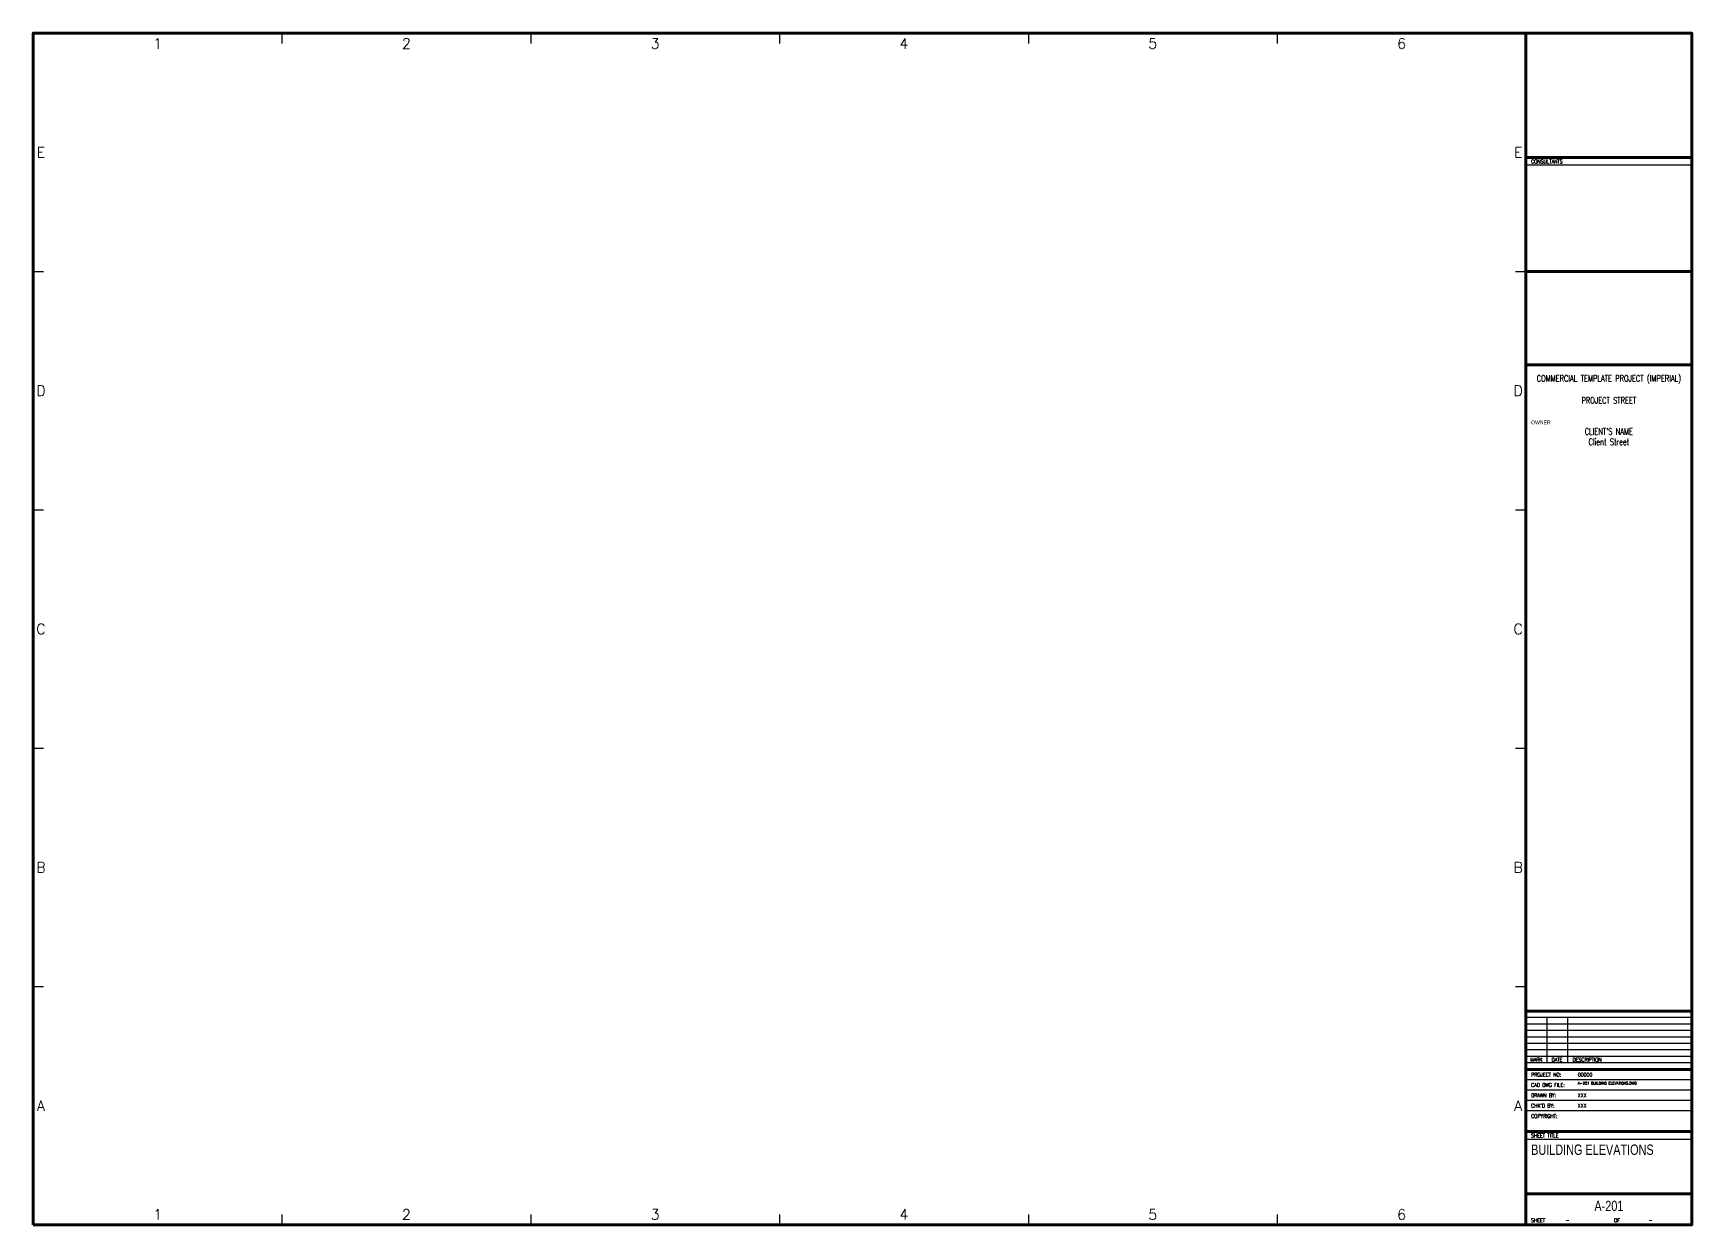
# Paper-space layout 'A-201 Building Elevations' of a CAD drawing. Header units: inches. Extents: x 0 to 40, y 0 to 28.8.
import ezdxf
from ezdxf.enums import TextEntityAlignment as Align

# ---------------------------------------------------------------- set-up
doc = ezdxf.new("R2010")
doc.units = ezdxf.units.IN
doc.header["$LTSCALE"] = 0.5
doc.header["$MEASUREMENT"] = 0
for name, color, linetype, lineweight in [('A-Anno-Titl', 233, 'Continuous', 50), ('A-Anno-Titl-Bdry', 239, 'Continuous', 200), ('A-Anno-Titl-Note', 231, 'Continuous', 25), ('A-Anno-Titl-Otln', 236, 'Continuous', 140), ('A-Anno-Titl-Thin', 231, 'Continuous', 25)]:
    doc.layers.add(name, color=color, linetype=linetype, lineweight=lineweight)
doc.styles.add('Arch-Dim', font='romans.shx', dxfattribs={"width": 0.75})
doc.styles.add('RomanS', font='romans.shx')
doc.styles.add('Title-Fine', font='romans.shx', dxfattribs={"width": 0.75})
doc.styles.add('Title-Normal', font='arial.ttf', dxfattribs={"width": 0.75})

# ---------------------------------------------------------------- blocks, each defined once
blk = doc.blocks.new('Aec Arch F')
at = {"layer": 'A-Anno-Titl-Bdry'}
for p, q in [((36, 25.75), (40, 25.75)), ((36, 23), (40, 23)), ((40, 20.75), (36, 20.75)), ((40, 5.156), (36, 5.156)), ((40, 3.75), (36, 3.75)), ((40, 2.25), (36, 2.25)), ((40, 0.75), (36, 0.75))]:
    blk.add_line(p, q, dxfattribs=at)
at = {"layer": 'A-Anno-Titl-Otln'}
blk.add_line((36, 28.75), (36, 0), dxfattribs=at)
blk.add_lwpolyline([(0, 0), (40, 0), (40, 28.75), (0, 28.75)], close=True, dxfattribs=at)
at = {"layer": 'A-Anno-Titl-Thin'}
for p, q in [((6, 28.75), (6, 28.5)), ((12, 28.75), (12, 28.5)), ((18, 28.75), (18, 28.5)), ((24, 28.75), (24, 28.5)), ((30, 28.75), (30, 28.5)), ((40, 25.562), (36, 25.562)), ((0, 23), (0.25, 23)), ((35.75, 23), (36, 23)), ((0, 17.25), (0.25, 17.25)), ((35.75, 17.25), (36, 17.25)), ((0, 11.5), (0.25, 11.5)), ((35.75, 11.5), (36, 11.5)), ((0, 5.75), (0.25, 5.75)), ((35.75, 5.75), (36, 5.75)), ((40, 5), (36, 5)), ((40, 4.844), (36, 4.844)), ((36.5, 5), (36.5, 3.906)), ((37, 5), (37, 3.906)), ((40, 4.688), (36, 4.688)), ((40, 4.531), (36, 4.531)), ((40, 4.375), (36, 4.375)), ((40, 4.219), (36, 4.219)), ((40, 4.062), (36, 4.062)), ((40, 3.906), (36, 3.906)), ((40, 3.5), (36, 3.5)), ((40, 3.25), (36, 3.25)), ((40, 3), (36, 3)), ((40, 2.75), (36, 2.75)), ((40, 2.062), (36, 2.062)), ((6, 0.25), (6, 0)), ((12, 0.25), (12, 0)), ((18, 0.25), (18, 0)), ((24, 0.25), (24, 0)), ((30, 0.25), (30, 0))]:
    blk.add_line(p, q, dxfattribs=at)
at = {"layer": 'A-Anno-Titl', "style": 'RomanS'}
for s, p in [('1', (3, 28.5)), ('2', (9, 28.5)), ('3', (15, 28.5)), ('4', (21, 28.5)), ('5', (27, 28.5)), ('6', (33, 28.5)), ('E', (0.188, 25.875)), ('E', (35.812, 25.875)), ('D', (0.188, 20.125)), ('D', (35.812, 20.125)), ('C', (0.188, 14.375)), ('C', (35.812, 14.375)), ('B', (0.188, 8.625)), ('B', (35.812, 8.625)), ('A', (0.188, 2.875)), ('A', (35.812, 2.875)), ('1', (3, 0.25)), ('2', (9, 0.25)), ('3', (15, 0.25)), ('4', (21, 0.25)), ('5', (27, 0.25)), ('6', (33, 0.25))]:
    blk.add_text(s, height=0.25, dxfattribs=at).set_placement(p, align=Align.MIDDLE)
at = {"layer": 'A-Anno-Titl-Note', "width": 0.75}
for s, height, style, p in [('CONSULTANTS', 0.09375, 'Title-Fine', (36.125, 25.609)), ('OWNER', 0.0938, 'Title-Normal', (36.125, 19.312)), ('DESCRIPTION', 0.09375, 'Title-Fine', (37.125, 3.938)), ('PROJECT NO:', 0.09375, 'Title-Fine', (36.125, 3.577)), ('CAD DWG FILE:', 0.09375, 'Title-Fine', (36.125, 3.327)), ("CHK'D BY:", 0.0938, 'Title-Fine', (36.125, 2.827)), ('DRAWN BY:', 0.0938, 'Title-Fine', (36.125, 3.077)), ('COPYRIGHT:', 0.0938, 'Title-Fine', (36.125, 2.577)), ('SHEET TITLE', 0.09375, 'Title-Fine', (36.125, 2.109)), ('SHEET', 0.0938, 'Title-Fine', (36.125, 0.062)), ('OF', 0.0938, 'Title-Fine', (38.125, 0.062))]:
    blk.add_text(s, height=height, dxfattribs=dict(at, style=style)).set_placement(p)
at = {"layer": 'A-Anno-Titl-Note', "style": 'Title-Fine', "width": 0.75}
for s, p in [('MARK', (36.25, 3.938)), ('DATE', (36.75, 3.938))]:
    blk.add_text(s, height=0.0938, dxfattribs=at).set_placement(p, align=Align.CENTER)

psp = doc.layouts.new('A-201 Building Elevations')

# ---------------------------------------------------------------- block references
psp.add_blockref('Aec Arch F', (0, 0))

# ---------------------------------------------------------------- texts
at = {"layer": 'A-Anno-Titl'}
for s, insert, char_height, width, attachment_point, style in [('COMMERCIAL TEMPLATE PROJECT (IMPERIAL)', (38, 20.5), 0.15625, 3.76213, 2, 'Arch-Dim'), ('PROJECT STREET', (38, 19.969), 0.15625, 3.76213, 2, 'Arch-Dim'), ("CLIENT'S NAME", (38, 19.219), 0.15625, 3.76114, 2, 'Arch-Dim'), ('Client Street', (38, 18.969), 0.15625, 3.74076, 2, 'Arch-Dim'), ('00000', (37.25, 3.577), 0.0938, 2.625, 7, 'Title-Fine'), ('A-201 BUILDING ELEVATIONS.DWG', (37.25, 3.448), 0.0625, 2.625, 1, 'RomanS'), ('XXX', (37.25, 3.077), 0.0938, 2.625, 7, 'Title-Fine'), ('XXX', (37.25, 2.827), 0.0938, 2.625, 7, 'Title-Fine'), ('BUILDING ELEVATIONS', (36.125, 1.938), 0.25, 3.75, 1, 'Title-Normal'), ('A-201', (38, 0.328), 0.25, 3.76152, 8, 'Title-Normal'), ('-', (37, 0.062), 0.0938, 1, 8, 'Arch-Dim'), ('-', (39, 0.062), 0.0938, 1, 8, 'Arch-Dim')]:
    psp.add_mtext(s, dxfattribs=dict(at, insert=insert, char_height=char_height, width=width, attachment_point=attachment_point, style=style))

doc.saveas('drawing.dxf')
